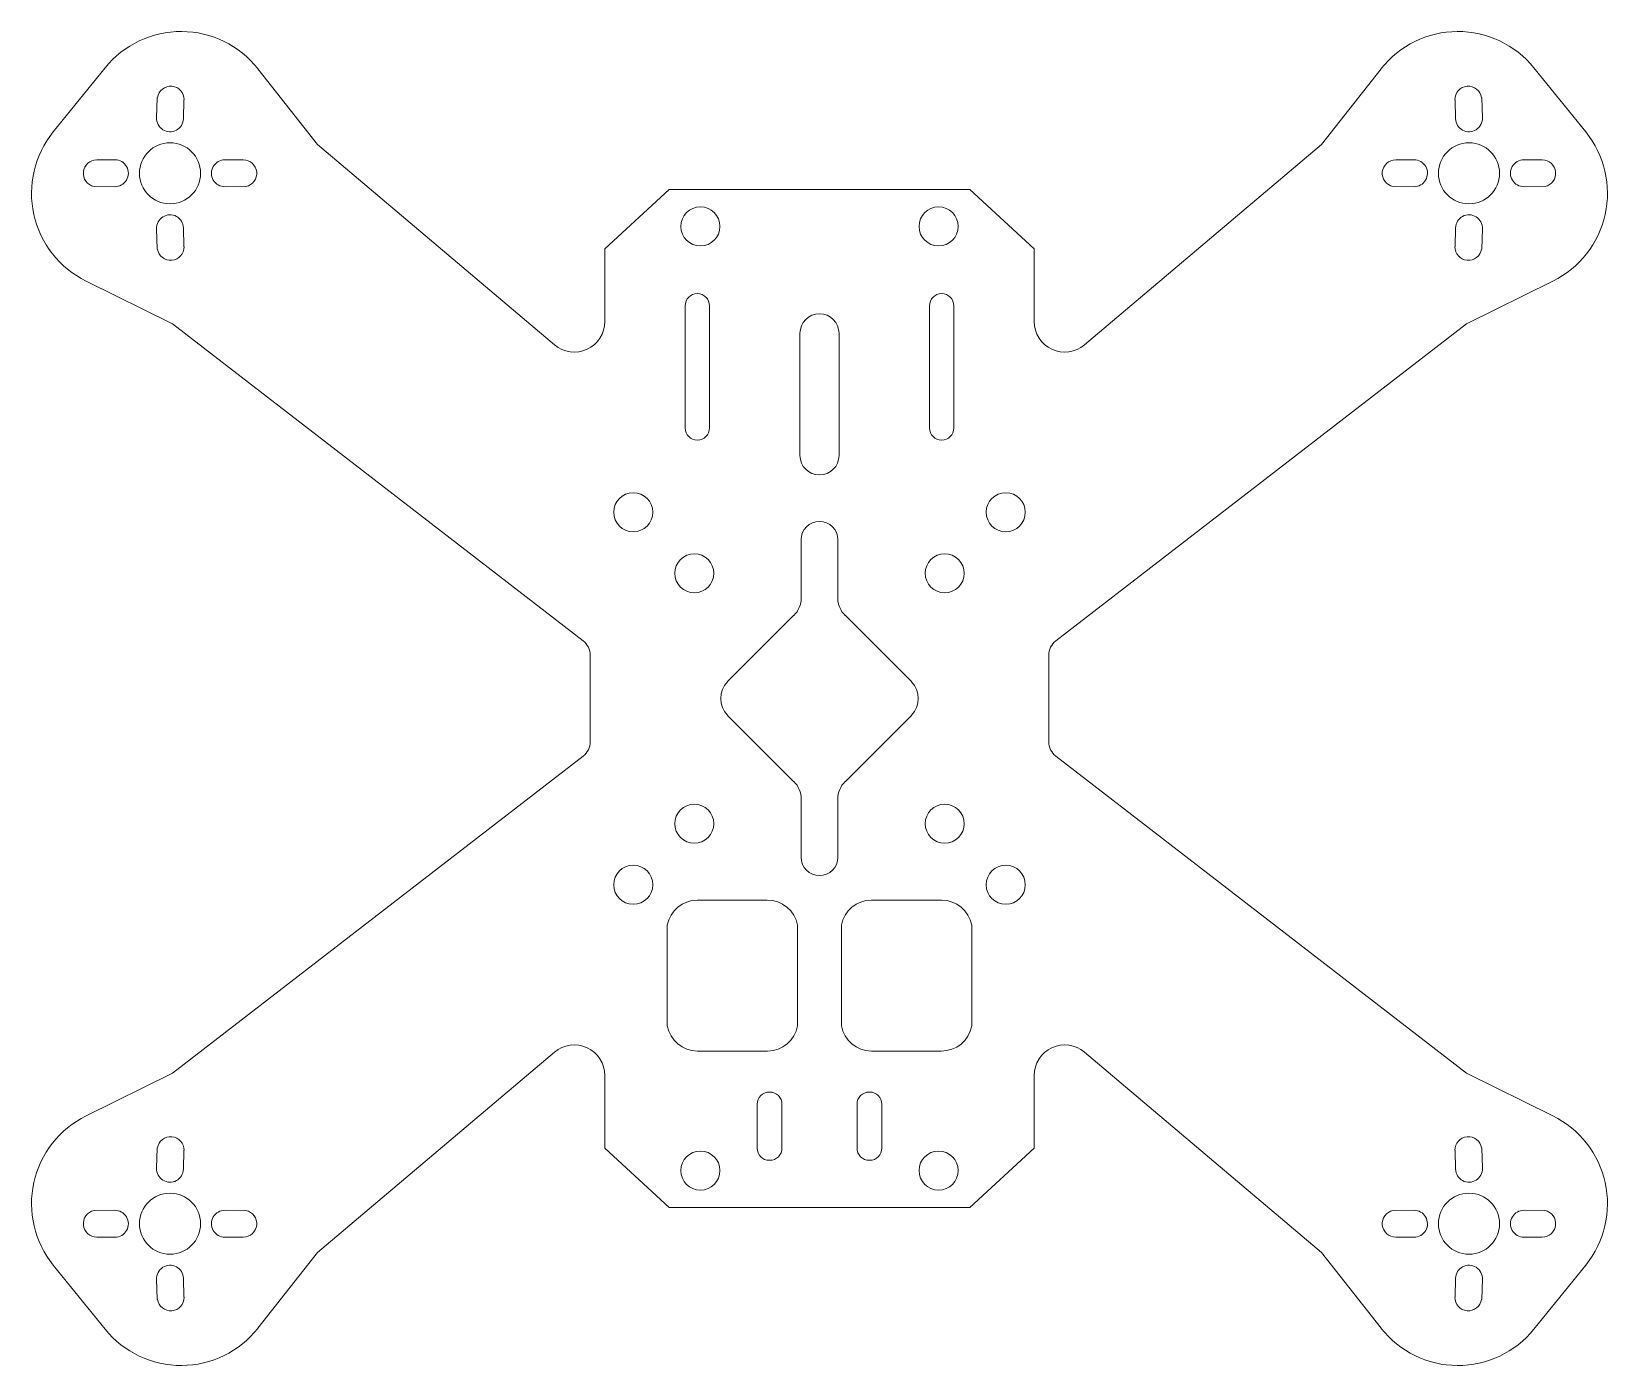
# Model space of a CAD drawing. Header units: millimetres. Extents: x -65 to 65, y -55 to 55.
import ezdxf

# ---------------------------------------------------------------- set-up
doc = ezdxf.new("R2010")
doc.units = ezdxf.units.MM

msp = doc.modelspace()

# ---------------------------------------------------------------- linework, layer by layer
at = {"color": 7, "linetype": 'Continuous', "lineweight": 15}
for p, q in [((-58.48, 51.64), (-62.73, 46.38)), ((58.48, 51.64), (62.73, 46.38)), ((-41.09, 45.37), (-45.98, 51.56)), ((41.09, 45.37), (45.98, 51.56)), ((-54.21, 49.2), (-54.27, 47.54)), ((54.21, 49.2), (54.27, 47.54)), ((-52.03, 49.01), (-52.08, 47.46)), ((52.03, 49.01), (52.08, 47.46)), ((-41.09, 45.37), (-21.69, 28.96)), ((41.09, 45.37), (21.69, 28.96)), ((-59.17, 44.1), (-57.68, 44.1)), ((-47.18, 44.1), (-48.68, 44.1)), ((47.18, 44.1), (48.67, 44.1)), ((59.17, 44.1), (57.67, 44.1)), ((-59.39, 41.92), (-57.69, 41.9)), ((-46.96, 41.92), (-48.66, 41.9)), ((-17.58, 36.82), (-12.32, 41.66)), ((12.32, 41.66), (-12.32, 41.66)), ((17.58, 36.82), (12.32, 41.66)), ((46.96, 41.92), (48.66, 41.9)), ((59.39, 41.92), (57.69, 41.9)), ((-54.21, 36.8), (-54.27, 38.46)), ((-52.03, 36.99), (-52.08, 38.54)), ((52.03, 36.99), (52.08, 38.54)), ((54.21, 36.8), (54.27, 38.46)), ((-17.58, 30.86), (-17.58, 36.82)), ((17.58, 30.86), (17.58, 36.82)), ((-52.96, 30.68), (-60.04, 34.17)), ((52.96, 30.68), (60.04, 34.17)), ((-11, 32.15), (-11, 22.15)), ((-9, 32.15), (-9, 22.15)), ((9, 32.15), (9, 22.15)), ((11, 32.15), (11, 22.15)), ((-52.96, 30.68), (-19.35, 4.73)), ((-1.6, 29.9), (-1.6, 19.9)), ((1.6, 29.9), (1.6, 19.9)), ((52.96, 30.68), (19.35, 4.73)), ((-1.5, 13), (-1.5, 8.22)), ((1.5, 13), (1.5, 8.22)), ((-7.54, 1.38), (-2.09, 6.81)), ((7.54, 1.38), (2.09, 6.81)), ((-18.77, 3.54), (-18.77, -3.54)), ((18.77, -3.54), (18.77, 3.54)), ((-7.54, -1.38), (-2.09, -6.81)), ((7.54, -1.38), (2.09, -6.81)), ((-52.96, -30.68), (-19.35, -4.73)), ((52.96, -30.68), (19.35, -4.73)), ((-1.5, -8.22), (-1.5, -13)), ((1.5, -8.22), (1.5, -13)), ((-10, -16.51), (-4.29, -16.51)), ((4.25, -16.51), (10, -16.51)), ((-12.46, -18.56), (-12.46, -26.81)), ((-1.79, -18.56), (-1.79, -26.81)), ((1.79, -18.56), (1.79, -26.81)), ((12.46, -18.56), (12.46, -26.81)), ((-41.09, -45.37), (-21.69, -28.96)), ((-10, -28.86), (-4.25, -28.86)), ((4.25, -28.86), (9.96, -28.86)), ((41.09, -45.37), (21.69, -28.96)), ((-52.96, -30.68), (-60.04, -34.17)), ((-17.58, -30.86), (-17.58, -36.82)), ((17.58, -30.86), (17.58, -36.82)), ((52.96, -30.68), (60.04, -34.17)), ((-4.1, -32.22), (-4.07, -32.22)), ((4.1, -32.22), (4.07, -32.22)), ((-5.1, -33.22), (-5.1, -36.81)), ((-3.07, -33.22), (-3.07, -36.81)), ((3.07, -33.22), (3.07, -36.81)), ((5.1, -33.22), (5.1, -36.81)), ((-54.21, -36.8), (-54.27, -38.46)), ((-52.03, -36.99), (-52.08, -38.54)), ((-17.58, -36.82), (-12.32, -41.66)), ((17.58, -36.82), (12.32, -41.66)), ((52.03, -36.99), (52.08, -38.54)), ((54.21, -36.8), (54.27, -38.46)), ((-4.1, -37.81), (-4.07, -37.81)), ((4.1, -37.81), (4.07, -37.81)), ((-59.39, -41.92), (-57.69, -41.9)), ((-46.96, -41.92), (-48.66, -41.9)), ((-12.32, -41.66), (12.32, -41.66)), ((46.96, -41.92), (48.66, -41.9)), ((59.39, -41.92), (57.69, -41.9)), ((-59.17, -44.1), (-57.68, -44.1)), ((-47.18, -44.1), (-48.68, -44.1)), ((47.18, -44.1), (48.67, -44.1)), ((59.17, -44.1), (57.67, -44.1)), ((-58.48, -51.64), (-62.73, -46.38)), ((-41.09, -45.37), (-45.98, -51.56)), ((41.09, -45.37), (45.98, -51.56)), ((58.48, -51.64), (62.73, -46.38)), ((-54.21, -49.2), (-54.27, -47.54)), ((-52.03, -49.01), (-52.08, -47.46)), ((52.03, -49.01), (52.08, -47.46)), ((54.21, -49.2), (54.27, -47.54))]:
    msp.add_line(p, q, dxfattribs=at)
for centre, radius in [((-53.17, 43), 2.5), ((53.17, 43), 2.5), ((-9.75, 38.65), 1.6), ((9.75, 38.65), 1.6), ((-15.25, 15.25), 1.6), ((15.25, 15.25), 1.6), ((-10.25, 10.25), 1.6), ((10.25, 10.25), 1.6), ((-10.25, -10.25), 1.6), ((10.25, -10.25), 1.6), ((-15.25, -15.25), 1.6), ((15.25, -15.25), 1.6), ((-9.75, -38.65), 1.6), ((9.75, -38.65), 1.6), ((-53.17, -43), 2.5), ((53.17, -43), 2.5)]:
    msp.add_circle(centre, radius, dxfattribs=at)
for centre, radius, start, end in [((-52.26, 46.61), 8, 38.2874, 141.0392), ((52.26, 46.61), 8, 38.9608, 141.7126), ((-53.12, 49.03), 1.1, 359.0583, 170.9187), ((53.12, 49.03), 1.1, 9.0813, 180.9417), ((-53.17, 47.5), 1.1, 177.6818, 358.1448), ((53.17, 47.5), 1.1, 181.8552, 2.3182), ((-56.51, 41.35), 8, 141.0392, 243.7911), ((56.51, 41.35), 8, 296.2089, 38.9608), ((-59.17, 43), 1.1, 89.5648, 258.6994), ((-57.68, 43), 1.1, 269.2849, 90.0012), ((-48.68, 43), 1.1, 89.9988, 270.7151), ((-47.17, 43), 1.1, 281.3006, 90.4352), ((47.17, 43), 1.1, 89.5648, 258.6994), ((48.67, 43), 1.1, 269.2849, 90.0012), ((57.67, 43), 1.1, 89.9988, 270.7151), ((59.17, 43), 1.1, 281.3006, 90.4352), ((-53.17, 38.5), 1.1, 1.8552, 182.3182), ((53.17, 38.5), 1.1, 357.6818, 178.1448), ((-53.12, 36.97), 1.1, 189.0813, 0.9417), ((53.12, 36.97), 1.1, 179.0583, 350.9187), ((-10, 32.15), 1, 0, 180), ((10, 32.15), 1, 0, 180), ((0, 29.9), 1.6, 0, 180), ((-20.08, 30.86), 2.5, 229.7576, 0), ((20.08, 30.86), 2.5, 180, 310.2424), ((-10, 22.15), 1, 180, 0), ((10, 22.15), 1, 180, 0), ((0, 19.9), 1.6, 180, 0), ((0, 13), 1.5, 0, 180), ((-3.5, 8.22), 2, 314.8596, 0), ((3.5, 8.22), 2, 180, 225.1404), ((-20.27, 3.54), 1.5, 0, 52.3209), ((20.27, 3.54), 1.5, 127.6791, 180), ((-6.09, 0), 2, 136.4472, 223.5528), ((6.09, 0), 2, 316.4472, 43.5528), ((-20.27, -3.54), 1.5, 307.6791, 0), ((20.27, -3.54), 1.5, 180, 232.3209), ((-3.5, -8.22), 2, 0, 45.1404), ((3.5, -8.22), 2, 134.8596, 180), ((0, -13), 1.5, 180, 0), ((-10, -19.01), 2.5, 90, 169.7054), ((-4.25, -19.01), 2.5, 10.2946, 90.9463), ((4.25, -19.01), 2.5, 90, 169.7054), ((10, -19.01), 2.5, 10.2946, 90), ((-10, -26.36), 2.5, 190.2946, 270), ((-4.25, -26.36), 2.5, 270, 349.7054), ((4.25, -26.36), 2.5, 190.2946, 270), ((10, -26.36), 2.5, 269.0537, 349.7054), ((-20.08, -30.86), 2.5, 360, 130.2424), ((20.08, -30.86), 2.5, 49.7576, 180), ((-4.1, -33.22), 1, 90, 180), ((-4.07, -33.22), 1, 0, 90), ((4.07, -33.22), 1, 90, 180), ((4.1, -33.22), 1, 0, 90), ((-56.51, -41.35), 8, 116.2089, 218.9608), ((56.51, -41.35), 8, 321.0392, 63.7911), ((-53.12, -36.97), 1.1, 359.0583, 170.9187), ((53.12, -36.97), 1.1, 9.0813, 180.9417), ((-4.1, -36.81), 1, 180, 270), ((-4.07, -36.81), 1, 270, 0), ((4.07, -36.81), 1, 180, 270), ((4.1, -36.81), 1, 270, 0), ((-53.17, -38.5), 1.1, 177.6818, 358.1448), ((53.17, -38.5), 1.1, 181.8552, 2.3182), ((-59.17, -43), 1.1, 101.3006, 270.4352), ((-57.68, -43), 1.1, 269.9988, 90.7151), ((-48.68, -43), 1.1, 89.2849, 270.0012), ((-47.17, -43), 1.1, 269.5648, 78.6994), ((47.17, -43), 1.1, 101.3006, 270.4352), ((48.67, -43), 1.1, 269.9988, 90.7151), ((57.67, -43), 1.1, 89.2849, 270.0012), ((59.17, -43), 1.1, 269.5648, 78.6994), ((-53.17, -47.5), 1.1, 1.8552, 182.3182), ((53.17, -47.5), 1.1, 357.6818, 178.1448), ((-53.12, -49.03), 1.1, 189.0813, 0.9417), ((53.12, -49.03), 1.1, 179.0583, 350.9187), ((-52.26, -46.61), 8, 218.9608, 321.7126), ((52.26, -46.61), 8, 218.2874, 321.0392)]:
    msp.add_arc(centre, radius, start, end, dxfattribs=at)

doc.saveas('drawing.dxf')
